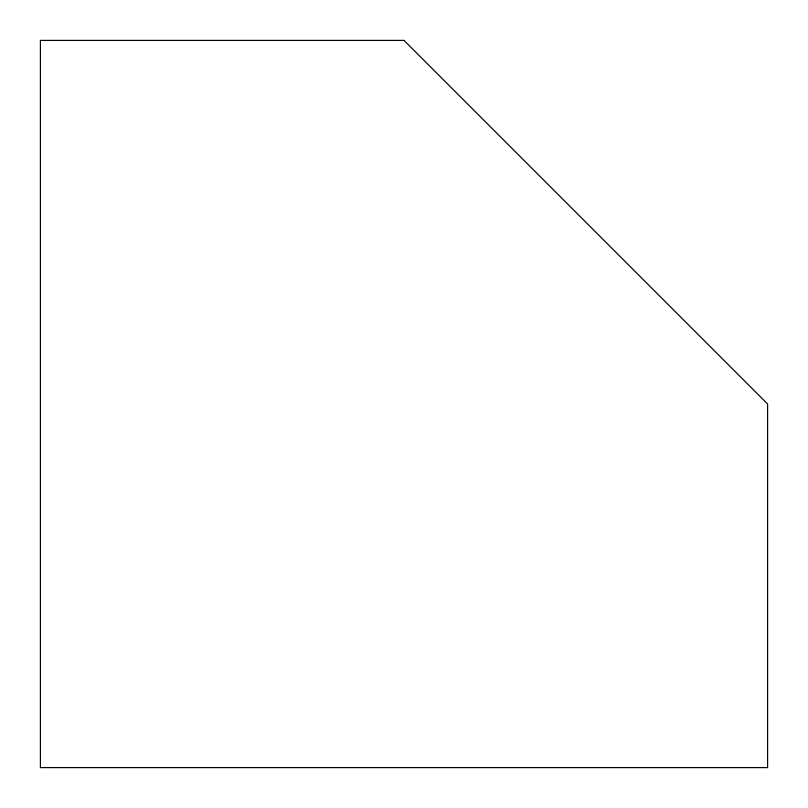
<?xml version="1.0" encoding="UTF-8"?>
<svg xmlns="http://www.w3.org/2000/svg" width="808" height="808" viewBox="0 0 808 808"><rect width="100%" height="100%" fill="white"/><g stroke="black" fill="none" stroke-linecap="round" stroke-linejoin="round"><path stroke-width="1.21" d="M404 40.4L40.4 40.4L40.4 767.6L767.6 767.6L767.6 404L404 40.4"/></g></svg>
